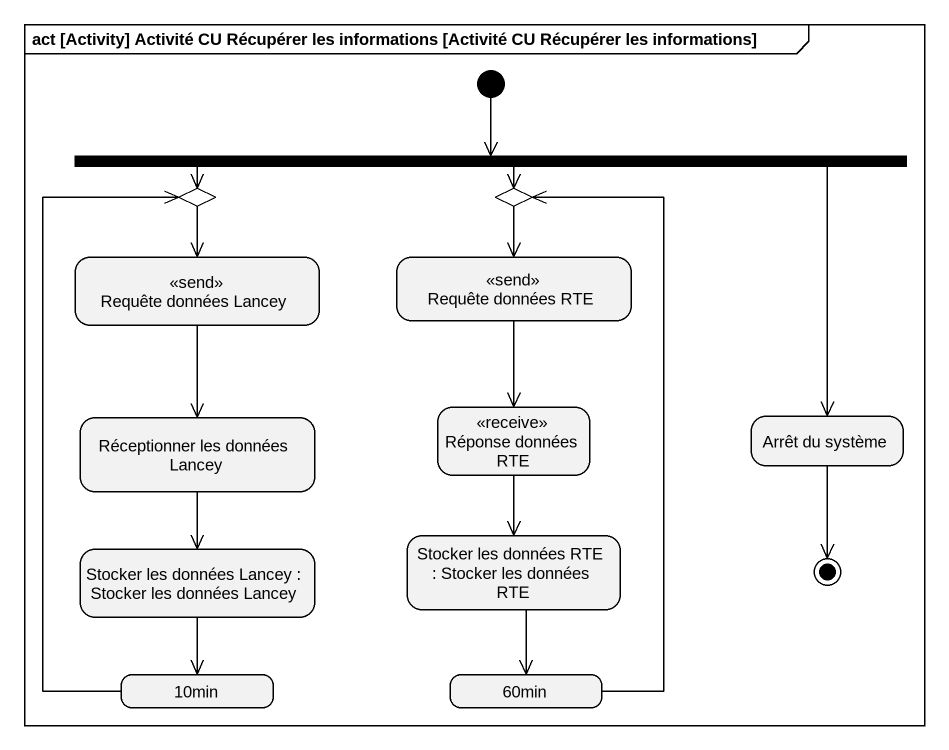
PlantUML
@startuml
mainframe act [Activity] Activité CU Récupérer les informations [Activité CU Récupérer les informations]
hide empty description
state fork1 <<fork>>
state choice1 <<choice>>
state choice2 <<choice>>
state "Requête données Lancey" as Requête_données_Lancey <<send>>
state "Requête données RTE" as Requête_données_RTE <<send>>
state "Réceptionner les données Lancey" as Réceptionner_les_données
state "Réponse données RTE" as Réponse_données_RTE <<receive>>
state "Arrêt du système" as Arrêt_du_système
state "Stocker les données Lancey : Stocker les données Lancey" as Stocker_les_données_Lancey
state "Stocker les données RTE : Stocker les données RTE" as Stocker_les_données_RTE
state "10min" as s10min
state "60min" as s60min
[*] --> fork1
fork1 -left-> choice1
fork1 --> choice2
fork1 --> Arrêt_du_système
choice1 --> Requête_données_Lancey
choice2 --> Requête_données_RTE
Requête_données_Lancey --> Réceptionner_les_données
Requête_données_RTE --> Réponse_données_RTE
Réceptionner_les_données --> Stocker_les_données_Lancey
Réponse_données_RTE --> Stocker_les_données_RTE
Stocker_les_données_Lancey --> s10min
Stocker_les_données_RTE --> s60min
s10min -up-> choice1
s60min -up-> choice2
Arrêt_du_système --> [*]
@enduml
